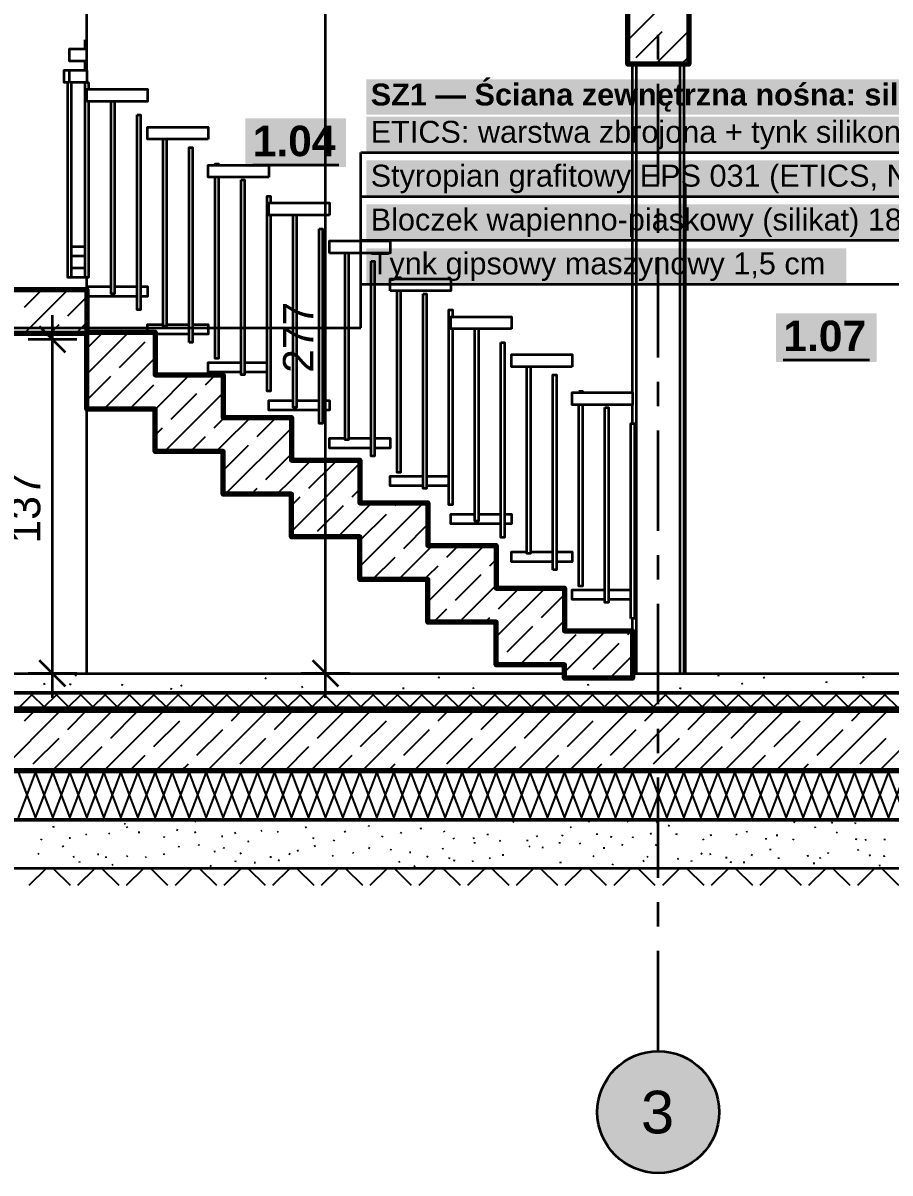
# Model space of a CAD drawing. Header units: metres. Extents: x -12.4 to 6.7, y -2 to 11.9.
# Drawn here: x -7.732 to -4.174, y -2.05 to 2.669 of the extents above; entities that cross this region are included whole.
import ezdxf

# ---------------------------------------------------------------- set-up
doc = ezdxf.new("R2010")
doc.units = ezdxf.units.M
doc.linetypes.add('PUNKTOWA', pattern=[10.5, 8.4, -1.05, 0, -1.05])
for name, color, linetype, lineweight in [('A-FUNDAMENTY', 7, 'Continuous', 50), ('A-IZOL-WODNA', 5, 'Continuous', 100), ('A-KRESKOWANIE', 8, 'Continuous', 18), ('A-MASKA', 7, 'Continuous', 18), ('A-OPISY', 2, 'Continuous', 25), ('A-OSIE', 1, 'PUNKTOWA', 25), ('A-POMIESZCZENIA', 2, 'Continuous', 25), ('A-SCIANY-IZOL', 4, 'Continuous', 35), ('A-SCIANY-KONSTR', 7, 'Continuous', 50), ('A-WARSTWY', 8, 'Continuous', 25), ('A-WIDOK', 7, 'Continuous', 25), ('A-WYMIARY', 1, 'Continuous', 25)]:
    doc.layers.add(name, color=color, linetype=linetype, lineweight=lineweight)
doc.styles.add('PL_ARIAL', font='arial.ttf')
doc.styles.add('PL_ARIAL_B', font='arialbd.ttf')

msp = doc.modelspace()

# ---------------------------------------------------------------- hatches: boundary and pattern name
at = {"layer": 'A-MASKA', "true_color": 0xffffff}
for points in [[(-6.3225, 2.2932), (-1.5154, 2.2932), (-1.5154, 2.438), (-6.3225, 2.438)], [(-6.3225, 2.1402), (-0.9696, 2.1402), (-0.9696, 2.285), (-6.3225, 2.285)], [(-6.3225, 1.9602), (-2.6744, 1.9602), (-2.6744, 2.105), (-6.3225, 2.105)], [(-6.3225, 1.7802), (-1.2272, 1.7802), (-1.2272, 1.925), (-6.3225, 1.925)], [(-6.3225, 1.6002), (-4.3537, 1.6002), (-4.3537, 1.745), (-6.3225, 1.745)]]:
    msp.add_hatch(color=7, dxfattribs=at).paths.add_polyline_path(points)
at = {"layer": 'A-OSIE', "true_color": 0xffffff}
msp.add_hatch(color=7, dxfattribs=at).paths.add_polyline_path([(-4.875, -1.8), (-4.8771, -1.7674), (-4.8835, -1.7353), (-4.894, -1.7043), (-4.9085, -1.675), (-4.9267, -1.6478), (-4.9482, -1.6232), (-4.9728, -1.6017), (-5, -1.5835), (-5.0293, -1.569), (-5.0603, -1.5585), (-5.0924, -1.5521), (-5.125, -1.55), (-5.1576, -1.5521), (-5.1897, -1.5585), (-5.2207, -1.569), (-5.25, -1.5835), (-5.2772, -1.6017), (-5.3018, -1.6232), (-5.3233, -1.6478), (-5.3415, -1.675), (-5.356, -1.7043), (-5.3665, -1.7353), (-5.3729, -1.7674), (-5.375, -1.8), (-5.3729, -1.8326), (-5.3665, -1.8647), (-5.356, -1.8957), (-5.3415, -1.925), (-5.3233, -1.9522), (-5.3018, -1.9768), (-5.2772, -1.9983), (-5.25, -2.0165), (-5.2207, -2.031), (-5.1897, -2.0415), (-5.1576, -2.0479), (-5.125, -2.05), (-5.0924, -2.0479), (-5.0603, -2.0415), (-5.0293, -2.031), (-5, -2.0165), (-4.9728, -1.9983), (-4.9482, -1.9768), (-4.9267, -1.9522), (-4.9085, -1.925), (-4.894, -1.8957), (-4.8835, -1.8647), (-4.8771, -1.8326)])
at = {"layer": 'A-POMIESZCZENIA', "true_color": 0xffffff}
for points in [[(-6.8193, 2.0775), (-6.4057, 2.0775), (-6.4057, 2.2775), (-6.8193, 2.2775)], [(-4.6418, 1.2775), (-4.2282, 1.2775), (-4.2282, 1.4775), (-4.6418, 1.4775)]]:
    msp.add_hatch(color=7, dxfattribs=at).paths.add_polyline_path(points)

# ---------------------------------------------------------------- linework, layer by layer
at = {"layer": 'A-FUNDAMENTY', "lineweight": 70, "ltscale": 0.05}
for points in [[(-8.85, -0.15), (0.1, -0.15), (0.1, -0.15), (0.1, -0.15), (0.1, -0.4), (0.1, -0.4), (0.1, -0.4), (0.1, -0.4), (0.1, -0.4), (0.1, -0.4), (0.1, -0.4), (0.1, -0.4), (0.1, -0.4), (0.1, -0.4), (0.1, -0.4), (0.1, -0.4), (0.1, -0.4), (0.1, -0.4), (0.1, -0.4), (0.1, -0.4), (0.1, -0.4), (0.5, -0.4)], [(0.5, -0.85), (-0.5, -0.85), (-0.5, -0.85), (-0.5, -0.85), (-0.5, -0.4), (-0.5, -0.4), (-0.5, -0.4), (-0.5, -0.4), (-0.5, -0.4), (-0.5, -0.4), (-0.5, -0.4), (-0.5, -0.4), (-0.5, -0.4), (-0.5, -0.4), (-0.5, -0.4), (-0.5, -0.4), (-0.5, -0.4), (-0.5, -0.4), (-0.5, -0.4), (-0.5, -0.4), (-0.5, -0.4), (-8.45, -0.4)]]:
    msp.add_lwpolyline(points, dxfattribs=at)
at = {"layer": 'A-IZOL-WODNA', "lineweight": 140, "ltscale": 0.05}
msp.add_lwpolyline([(-8.645, -0.1475), (-0.105, -0.1475)], dxfattribs=at)
at = {"layer": 'A-KRESKOWANIE', "lineweight": 25, "ltscale": 0.05}
for points in [[(-5.25, 2.5989), (-5.0689, 2.78)], [(-5.2149, 2.5279), (-5.1088, 2.634)], [(-5.1368, 2.5), (-5, 2.6368)], [(-5.0307, 2.5), (-5, 2.5307)], [(-7.7267, 1.395), (-7.5467, 1.575)], [(-7.7251, 1.5026), (-7.6527, 1.575)], [(-7.5484, 1.4672), (-7.47, 1.5456)], [(-7.6206, 1.395), (-7.5837, 1.4319)], [(-7.5145, 1.395), (-7.47, 1.4395)], [(-7.47, 1.2274), (-7.2974, 1.4)], [(-7.47, 1.3335), (-7.4069, 1.3965)], [(-7.1948, 1.3965), (-7.1913, 1.4)], [(-7.3362, 1.2551), (-7.2302, 1.3612)], [(-7.4003, 1.085), (-7.19, 1.2953)], [(-7.47, 1.1213), (-7.3716, 1.2198)], [(-7.2942, 1.085), (-7.1948, 1.1844)], [(-7.19, 1.0831), (-7.0481, 1.225)], [(-7.1595, 1.2198), (-7.1542, 1.225)], [(-6.9827, 1.1844), (-6.9421, 1.225)], [(-7.151, 0.91), (-6.91, 1.151)], [(-7.1241, 1.043), (-7.018, 1.149)], [(-6.9473, 1.0076), (-6.91, 1.045)], [(-6.91, 0.9389), (-6.7989, 1.05)], [(-6.91, 1.045), (-6.905, 1.05)], [(-6.7705, 0.9723), (-6.6928, 1.05)], [(-7.19, 0.9771), (-7.1595, 1.0076)], [(-6.9018, 0.735), (-6.63, 1.0068)], [(-7.045, 0.91), (-6.9827, 0.9723)], [(-6.9389, 0.91), (-6.91, 0.9389)], [(-6.91, 0.8328), (-6.8059, 0.9369)], [(-6.7352, 0.7955), (-6.63, 0.9007)], [(-6.63, 0.7946), (-6.5496, 0.875)], [(-6.63, 0.5825), (-6.35, 0.8625)], [(-6.5584, 0.7601), (-6.4523, 0.8662)], [(-6.7957, 0.735), (-6.7705, 0.7601)], [(-6.6896, 0.735), (-6.63, 0.7946)], [(-6.3816, 0.7248), (-6.35, 0.7564)], [(-6.63, 0.6886), (-6.5938, 0.7248)], [(-6.5231, 0.5834), (-6.417, 0.6894)], [(-6.35, 0.4382), (-6.0882, 0.7)], [(-6.35, 0.6504), (-6.3004, 0.7)], [(-6.2049, 0.6894), (-6.1943, 0.7)], [(-6.4404, 0.56), (-6.35, 0.6504)], [(-6.3463, 0.548), (-6.2402, 0.6541)], [(-6.1695, 0.5127), (-6.07, 0.6122)], [(-6.07, 0.294), (-5.839, 0.525)], [(-6.07, 0.5061), (-6.0511, 0.525)], [(-5.9927, 0.4773), (-5.945, 0.525)], [(-6.2972, 0.385), (-6.2049, 0.4773)], [(-6.1911, 0.385), (-6.07, 0.5061)], [(-6.07, 0.4), (-6.0281, 0.4419)], [(-5.816, 0.4419), (-5.79, 0.4679)], [(-6.085, 0.385), (-6.07, 0.4)], [(-5.9574, 0.3005), (-5.8513, 0.4066)], [(-5.9418, 0.21), (-5.79, 0.3618)], [(-5.79, 0.1497), (-5.5897, 0.35)], [(-5.7806, 0.2652), (-5.6958, 0.35)], [(-5.6038, 0.2298), (-5.51, 0.3236)], [(-6.0479, 0.21), (-5.9927, 0.2652)], [(-5.8358, 0.21), (-5.816, 0.2298)], [(-5.7452, 0.0884), (-5.6392, 0.1945)], [(-5.6926, 0.035), (-5.51, 0.2176)], [(-5.51, 0.0054), (-5.3404, 0.175)], [(-5.51, 0.1115), (-5.4624, 0.1591)], [(-5.2503, 0.1591), (-5.2344, 0.175)], [(-5.5685, 0.053), (-5.51, 0.1115)], [(-5.3917, 0.0177), (-5.2856, 0.1237)], [(-5.79, 0.0436), (-5.7806, 0.053)], [(-5.3233, -0.02), (-5.23, 0.0733)], [(-7.6478, -0.0441), (-7.6414, -0.0412)], [(-7.5379, -0.0477), (-7.5356, -0.041)], [(-7.513, -0.0112), (-7.5179, -0.0062)], [(-7.3248, -0.0492), (-7.3239, -0.0422)], [(-6.7376, -0.0221), (-6.7335, -0.0164)], [(-6.0214, -0.0184), (-6.028, -0.0161)], [(-5.4294, -0.02), (-5.427, -0.0177)], [(-5.4116, -0.0504), (-5.4126, -0.0435)], [(-4.8807, -0.008), (-4.8737, -0.0077)], [(-4.7835, -0.0432), (-4.7773, -0.0399)], [(-4.6893, -0.0209), (-4.6932, -0.0151)], [(-4.4304, -0.0375), (-4.4373, -0.0361)], [(-4.2871, -0.0166), (-4.2805, -0.0143)], [(-7.745, -0.1375), (-7.695, -0.0875), (-7.645, -0.1375), (-7.595, -0.0875), (-7.545, -0.1375), (-7.495, -0.0875), (-7.445, -0.1375), (-7.395, -0.0875), (-7.345, -0.1375), (-7.295, -0.0875), (-7.245, -0.1375), (-7.195, -0.0875), (-7.145, -0.1375), (-7.095, -0.0875), (-7.045, -0.1375), (-6.995, -0.0875), (-6.945, -0.1375), (-6.895, -0.0875), (-6.845, -0.1375), (-6.795, -0.0875), (-6.745, -0.1375), (-6.695, -0.0875), (-6.645, -0.1375), (-6.595, -0.0875), (-6.545, -0.1375), (-6.495, -0.0875), (-6.445, -0.1375), (-6.395, -0.0875), (-6.345, -0.1375), (-6.295, -0.0875), (-6.245, -0.1375), (-6.195, -0.0875), (-6.145, -0.1375), (-6.095, -0.0875), (-6.045, -0.1375), (-5.995, -0.0875), (-5.945, -0.1375), (-5.895, -0.0875), (-5.845, -0.1375), (-5.795, -0.0875), (-5.745, -0.1375), (-5.695, -0.0875), (-5.645, -0.1375), (-5.595, -0.0875), (-5.545, -0.1375), (-5.495, -0.0875), (-5.445, -0.1375), (-5.395, -0.0875), (-5.345, -0.1375), (-5.295, -0.0875), (-5.245, -0.1375), (-5.195, -0.0875), (-5.145, -0.1375), (-5.095, -0.0875), (-5.045, -0.1375), (-4.995, -0.0875), (-4.945, -0.1375), (-4.895, -0.0875), (-4.845, -0.1375), (-4.795, -0.0875), (-4.745, -0.1375), (-4.695, -0.0875), (-4.645, -0.1375), (-4.595, -0.0875), (-4.545, -0.1375), (-4.495, -0.0875), (-4.445, -0.1375), (-4.395, -0.0875), (-4.345, -0.1375), (-4.295, -0.0875), (-4.245, -0.1375), (-4.195, -0.0875), (-4.145, -0.1375)], [(-7.1197, -0.0643), (-7.1265, -0.0629)], [(-7.0803, -0.0537), (-7.0837, -0.0476)], [(-6.5891, -0.0569), (-6.5829, -0.0536)], [(-6.1676, -0.0623), (-6.1746, -0.0616)], [(-5.8818, -0.0639), (-5.8847, -0.0576)], [(-5.0308, -0.0628), (-5.0375, -0.0607)], [(-7.8246, -0.4), (-7.5746, -0.15)], [(-7.7251, -0.1945), (-7.6807, -0.15)], [(-7.6125, -0.4), (-7.3625, -0.15)], [(-7.5484, -0.2298), (-7.4686, -0.15)], [(-7.4004, -0.4), (-7.1504, -0.15)], [(-7.3716, -0.2652), (-7.2655, -0.1591)], [(-7.1882, -0.4), (-6.9382, -0.15)], [(-7.0534, -0.1591), (-7.0443, -0.15)], [(-6.9761, -0.4), (-6.7261, -0.15)], [(-6.8766, -0.1945), (-6.8322, -0.15)], [(-6.764, -0.4), (-6.514, -0.15)], [(-6.6998, -0.2298), (-6.62, -0.15)], [(-6.5518, -0.4), (-6.3018, -0.15)], [(-6.5231, -0.2652), (-6.417, -0.1591)], [(-6.3397, -0.4), (-6.0897, -0.15)], [(-6.2049, -0.1591), (-6.1958, -0.15)], [(-6.1276, -0.4), (-5.8776, -0.15)], [(-6.0281, -0.1945), (-5.9836, -0.15)], [(-5.9154, -0.4), (-5.6654, -0.15)], [(-5.8513, -0.2298), (-5.7715, -0.15)], [(-5.7033, -0.4), (-5.4533, -0.15)], [(-5.6745, -0.2652), (-5.5685, -0.1591)], [(-5.4912, -0.4), (-5.2412, -0.15)], [(-5.3563, -0.1591), (-5.3472, -0.15)], [(-5.279, -0.4), (-5.029, -0.15)], [(-5.1796, -0.1945), (-5.1351, -0.15)], [(-5.0669, -0.4), (-4.8169, -0.15)], [(-5.0028, -0.2298), (-4.923, -0.15)], [(-4.8548, -0.4), (-4.6048, -0.15)], [(-4.826, -0.2652), (-4.7199, -0.1591)], [(-4.6426, -0.4), (-4.3926, -0.15)], [(-4.5078, -0.1591), (-4.4987, -0.15)], [(-4.4305, -0.4), (-4.1805, -0.15)], [(-4.331, -0.1945), (-4.2866, -0.15)], [(-4.2184, -0.4), (-3.9684, -0.15)], [(-7.1948, -0.3005), (-7.0887, -0.1945)], [(-7.018, -0.3359), (-6.912, -0.2298)], [(-6.3463, -0.3005), (-6.2402, -0.1945)], [(-6.1695, -0.3359), (-6.0634, -0.2298)], [(-5.4978, -0.3005), (-5.3917, -0.1945)], [(-5.321, -0.3359), (-5.2149, -0.2298)], [(-4.6492, -0.3005), (-4.5432, -0.1945)], [(-4.4725, -0.3359), (-4.3664, -0.2298)], [(-7.6898, -0.3712), (-7.5837, -0.2652)], [(-6.8413, -0.3712), (-6.7352, -0.2652)], [(-5.9927, -0.3712), (-5.8867, -0.2652)], [(-5.1442, -0.3712), (-5.0381, -0.2652)], [(-4.2957, -0.3712), (-4.1896, -0.2652)], [(-7.5064, -0.4), (-7.4069, -0.3005)], [(-6.6579, -0.4), (-6.5584, -0.3005)], [(-5.8094, -0.4), (-5.7099, -0.3005)], [(-4.9608, -0.4), (-4.8614, -0.3005)], [(-7.2943, -0.4), (-7.2302, -0.3359)], [(-7.0822, -0.4), (-7.0534, -0.3712)], [(-6.4458, -0.4), (-6.3816, -0.3359)], [(-6.2336, -0.4), (-6.2049, -0.3712)], [(-5.5972, -0.4), (-5.5331, -0.3359)], [(-5.3851, -0.4), (-5.3563, -0.3712)], [(-4.7487, -0.4), (-4.6846, -0.3359)], [(-4.5366, -0.4), (-4.5078, -0.3712)], [(-7.75, -0.5927), (-7.68, -0.4075), (-7.61, -0.5927), (-7.54, -0.4075), (-7.47, -0.5927), (-7.4, -0.4075), (-7.33, -0.5927), (-7.26, -0.4075), (-7.19, -0.5927), (-7.12, -0.4075), (-7.05, -0.5927), (-6.98, -0.4075), (-6.91, -0.5927), (-6.84, -0.4075), (-6.77, -0.5927), (-6.7, -0.4075), (-6.63, -0.5927), (-6.56, -0.4075), (-6.49, -0.5927), (-6.42, -0.4075), (-6.35, -0.5927), (-6.28, -0.4075), (-6.21, -0.5927), (-6.14, -0.4075), (-6.07, -0.5927), (-6, -0.4075), (-5.93, -0.5927), (-5.86, -0.4075), (-5.79, -0.5927), (-5.72, -0.4075), (-5.65, -0.5927), (-5.58, -0.4075), (-5.51, -0.5927), (-5.44, -0.4075), (-5.37, -0.5927), (-5.3, -0.4075), (-5.23, -0.5927), (-5.16, -0.4075), (-5.09, -0.5927), (-5.02, -0.4075), (-4.95, -0.5927), (-4.88, -0.4075), (-4.81, -0.5927), (-4.74, -0.4075), (-4.67, -0.5927), (-4.6, -0.4075), (-4.53, -0.5927), (-4.46, -0.4075), (-4.39, -0.5927), (-4.32, -0.4075), (-4.25, -0.5927), (-4.18, -0.4075), (-4.11, -0.5927)], [(-7.75, -0.4075), (-7.68, -0.5927), (-7.61, -0.4075), (-7.54, -0.5927), (-7.47, -0.4075), (-7.4, -0.5927), (-7.33, -0.4075), (-7.26, -0.5927), (-7.19, -0.4075), (-7.12, -0.5927), (-7.05, -0.4075), (-6.98, -0.5927), (-6.91, -0.4075), (-6.84, -0.5927), (-6.77, -0.4075), (-6.7, -0.5927), (-6.63, -0.4075), (-6.56, -0.5927), (-6.49, -0.4075), (-6.42, -0.5927), (-6.35, -0.4075), (-6.28, -0.5927), (-6.21, -0.4075), (-6.14, -0.5927), (-6.07, -0.4075), (-6, -0.5927), (-5.93, -0.4075), (-5.86, -0.5927), (-5.79, -0.4075), (-5.72, -0.5927), (-5.65, -0.4075), (-5.58, -0.5927), (-5.51, -0.4075), (-5.44, -0.5927), (-5.37, -0.4075), (-5.3, -0.5927), (-5.23, -0.4075), (-5.16, -0.5927), (-5.09, -0.4075), (-5.02, -0.5927), (-4.95, -0.4075), (-4.88, -0.5927), (-4.81, -0.4075), (-4.74, -0.5927), (-4.67, -0.4075), (-4.6, -0.5927), (-4.53, -0.4075), (-4.46, -0.5927), (-4.39, -0.4075), (-4.32, -0.5927), (-4.25, -0.4075), (-4.18, -0.5927), (-4.11, -0.4075)], [(-7.0211, -0.6095), (-7.0258, -0.6058)], [(-5.7162, -0.6108), (-5.7212, -0.6075)], [(-5.5075, -0.6082), (-5.5113, -0.6036)], [(-5.4064, -0.6082), (-5.4124, -0.6076)], [(-5.253, -0.6095), (-5.2483, -0.6057)], [(-5.1287, -0.6138), (-5.1315, -0.6085)], [(-4.5683, -0.6113), (-4.5651, -0.6063)], [(-4.4086, -0.6142), (-4.4137, -0.611)], [(-4.3172, -0.6173), (-4.3144, -0.612)], [(-7.6059, -0.6331), (-7.6061, -0.6271)], [(-7.4696, -0.663), (-7.4747, -0.6599)], [(-7.3801, -0.6581), (-7.3761, -0.6537)], [(-7.3152, -0.6189), (-7.3108, -0.6148)], [(-7.3037, -0.6336), (-7.3052, -0.6278)], [(-7.2529, -0.6533), (-7.2589, -0.6524)], [(-7.0967, -0.6439), (-7.1025, -0.6422)], [(-7.0286, -0.6522), (-7.0232, -0.6497)], [(-6.8636, -0.6549), (-6.858, -0.6528)], [(-6.7551, -0.6479), (-6.75, -0.6447)], [(-6.6879, -0.6513), (-6.6832, -0.6476)], [(-6.5739, -0.6322), (-6.5686, -0.6294)], [(-6.412, -0.6509), (-6.4073, -0.6471)], [(-6.3124, -0.6279), (-6.3111, -0.622)], [(-6.1812, -0.6563), (-6.1786, -0.6509)], [(-6.0982, -0.6398), (-6.0993, -0.6339)], [(-6.0018, -0.6518), (-6.005, -0.6467)], [(-5.8249, -0.6639), (-5.8244, -0.6579)], [(-5.4804, -0.6339), (-5.4844, -0.6294)], [(-5.3752, -0.6625), (-5.3761, -0.6565)], [(-5.1583, -0.6578), (-5.1525, -0.6561)], [(-5.0786, -0.6274), (-5.0839, -0.6246)], [(-5.0466, -0.6609), (-5.0524, -0.6596)], [(-4.8019, -0.6641), (-4.8056, -0.6594)], [(-4.7597, -0.6532), (-4.7608, -0.6473)], [(-4.4799, -0.6356), (-4.481, -0.6297)], [(-4.3935, -0.6547), (-4.3894, -0.6503)], [(-7.6568, -0.6849), (-7.6544, -0.6794)], [(-7.5424, -0.6753), (-7.5365, -0.6741)], [(-7.1528, -0.6736), (-7.1506, -0.668)], [(-7.0927, -0.7136), (-7.0913, -0.7078)], [(-7.0106, -0.7067), (-7.0085, -0.701)], [(-6.9174, -0.668), (-6.9114, -0.668)], [(-6.8093, -0.6896), (-6.8034, -0.6886)], [(-6.5414, -0.6786), (-6.5379, -0.6737)], [(-6.5365, -0.7092), (-6.5312, -0.7066)], [(-6.4559, -0.6881), (-6.4532, -0.6828)], [(-6.2579, -0.6713), (-6.2556, -0.6658)], [(-5.9625, -0.6805), (-5.9651, -0.6751)], [(-5.885, -0.6763), (-5.8793, -0.6745)], [(-5.8783, -0.6978), (-5.8783, -0.6918)], [(-5.7707, -0.6886), (-5.7765, -0.687)], [(-5.6614, -0.6883), (-5.6617, -0.6823)], [(-5.621, -0.6707), (-5.6234, -0.6652)], [(-5.5288, -0.6979), (-5.5284, -0.692)], [(-5.5193, -0.6674), (-5.517, -0.6618)], [(-5.4443, -0.701), (-5.4461, -0.6953)], [(-5.3175, -0.673), (-5.3167, -0.667)], [(-5.2689, -0.7045), (-5.2749, -0.704)], [(-5.2292, -0.6753), (-5.2273, -0.6696)], [(-5.1361, -0.7056), (-5.1325, -0.7008)], [(-4.9384, -0.6844), (-4.9401, -0.6786)], [(-4.9115, -0.6634), (-4.9057, -0.6622)], [(-4.6826, -0.6814), (-4.6825, -0.6754)], [(-4.637, -0.6676), (-4.6367, -0.6616)], [(-4.5709, -0.6837), (-4.5688, -0.6781)], [(-4.3133, -0.6823), (-4.3115, -0.6765)], [(-4.2764, -0.6824), (-4.2704, -0.6819)], [(-4.1948, -0.6845), (-4.1947, -0.6785)], [(-7.6651, -0.7434), (-7.6696, -0.7395)], [(-7.5654, -0.7123), (-7.5695, -0.7079)], [(-7.5265, -0.7529), (-7.5206, -0.7517)], [(-7.4204, -0.7436), (-7.4264, -0.7429)], [(-7.3907, -0.7573), (-7.3909, -0.7513)], [(-7.3063, -0.7516), (-7.3028, -0.7467)], [(-7.2296, -0.7552), (-7.2246, -0.752)], [(-7.1496, -0.7437), (-7.1552, -0.7414)], [(-6.947, -0.7311), (-6.9413, -0.7294)], [(-6.9084, -0.7179), (-6.9058, -0.7125)], [(-6.837, -0.7414), (-6.8402, -0.7363)], [(-6.7127, -0.7546), (-6.7187, -0.7537)], [(-6.6354, -0.7433), (-6.6407, -0.7404)], [(-6.6062, -0.7283), (-6.6014, -0.7247)], [(-6.4583, -0.7518), (-6.4624, -0.7474)], [(-6.3752, -0.7389), (-6.379, -0.7342)], [(-6.308, -0.7189), (-6.3134, -0.7163)], [(-6.2223, -0.7254), (-6.2213, -0.7195)], [(-6.1403, -0.7352), (-6.1463, -0.735)], [(-6.074, -0.7538), (-6.071, -0.7486)], [(-6.0082, -0.7224), (-6.0094, -0.7165)], [(-5.7589, -0.7454), (-5.7649, -0.7451)], [(-5.6553, -0.7122), (-5.6504, -0.7088)], [(-5.5956, -0.7151), (-5.6014, -0.7137)], [(-5.3881, -0.7526), (-5.3927, -0.7488)], [(-5.3466, -0.7196), (-5.3463, -0.7136)], [(-5.1709, -0.7533), (-5.1662, -0.7495)], [(-4.9444, -0.741), (-4.95, -0.739)], [(-4.9134, -0.742), (-4.9078, -0.7397)], [(-4.7379, -0.7466), (-4.7435, -0.7445)], [(-4.6643, -0.7253), (-4.664, -0.7193)], [(-4.5135, -0.7479), (-4.5076, -0.7474)], [(-4.4279, -0.7389), (-4.4259, -0.7333)], [(-4.3032, -0.7281), (-4.3045, -0.7222)], [(-4.2592, -0.7465), (-4.2534, -0.745)], [(-4.1968, -0.7535), (-4.1984, -0.7477)], [(-7.6371, -0.8002), (-7.7079, -0.8709)], [(-7.5371, -0.8709), (-7.6079, -0.8002)], [(-7.4371, -0.8002), (-7.5079, -0.8709)], [(-7.4995, -0.7756), (-7.4981, -0.7698)], [(-7.3371, -0.8709), (-7.4079, -0.8002)], [(-7.3613, -0.788), (-7.3658, -0.784)], [(-7.2371, -0.8002), (-7.3079, -0.8709)], [(-7.1371, -0.8709), (-7.2079, -0.8002)], [(-7.0371, -0.8002), (-7.1079, -0.8709)], [(-6.9371, -0.8709), (-7.0079, -0.8002)], [(-6.9634, -0.7924), (-6.9602, -0.7874)], [(-6.8371, -0.8002), (-6.9079, -0.8709)], [(-6.8601, -0.773), (-6.858, -0.7673)], [(-6.7371, -0.8709), (-6.8079, -0.8002)], [(-6.7839, -0.7765), (-6.778, -0.7756)], [(-6.6371, -0.8002), (-6.7079, -0.8709)], [(-6.6797, -0.7693), (-6.6847, -0.766)], [(-6.5371, -0.8709), (-6.6079, -0.8002)], [(-6.4371, -0.8002), (-6.5079, -0.8709)], [(-6.3371, -0.8709), (-6.4079, -0.8002)], [(-6.2371, -0.8002), (-6.3079, -0.8709)], [(-6.1371, -0.8709), (-6.2079, -0.8002)], [(-6.19, -0.7737), (-6.1844, -0.7716)], [(-6.128, -0.7924), (-6.1229, -0.7892)], [(-6.0371, -0.8002), (-6.1079, -0.8709)], [(-5.9371, -0.8709), (-6.0079, -0.8002)], [(-5.9836, -0.7611), (-5.9804, -0.756)], [(-5.9588, -0.7694), (-5.9647, -0.7683)], [(-5.8371, -0.8002), (-5.9079, -0.8709)], [(-5.889, -0.7707), (-5.8832, -0.769)], [(-5.813, -0.7605), (-5.818, -0.7572)], [(-5.7371, -0.8709), (-5.8079, -0.8002)], [(-5.6371, -0.8002), (-5.7079, -0.8709)], [(-5.5371, -0.8709), (-5.6079, -0.8002)], [(-5.5223, -0.7767), (-5.5283, -0.7765)], [(-5.4371, -0.8002), (-5.5079, -0.8709)], [(-5.3371, -0.8709), (-5.4079, -0.8002)], [(-5.3123, -0.7864), (-5.3102, -0.7808)], [(-5.2371, -0.8002), (-5.3079, -0.8709)], [(-5.1371, -0.8709), (-5.2079, -0.8002)], [(-5.1876, -0.7709), (-5.1822, -0.7683)], [(-5.0371, -0.8002), (-5.1079, -0.8709)], [(-5.0465, -0.7606), (-5.0405, -0.7598)], [(-4.9371, -0.8709), (-5.0079, -0.8002)], [(-4.9884, -0.7716), (-4.9876, -0.7657)], [(-4.8371, -0.8002), (-4.9079, -0.8709)], [(-4.8484, -0.756), (-4.8424, -0.7557)], [(-4.8236, -0.7754), (-4.8295, -0.7745)], [(-4.7371, -0.8709), (-4.8079, -0.8002)], [(-4.7728, -0.7784), (-4.7725, -0.7724)], [(-4.6371, -0.8002), (-4.7079, -0.8709)], [(-4.6302, -0.7611), (-4.6307, -0.7551)], [(-4.5371, -0.8709), (-4.6079, -0.8002)], [(-4.4371, -0.8002), (-4.5079, -0.8709)], [(-4.4888, -0.7789), (-4.4828, -0.7788)], [(-4.4594, -0.7612), (-4.4603, -0.7552)], [(-4.3371, -0.8709), (-4.4079, -0.8002)], [(-4.2371, -0.8002), (-4.3079, -0.8709)], [(-4.2187, -0.7885), (-4.2128, -0.787)], [(-4.1371, -0.8709), (-4.2079, -0.8002)]]:
    msp.add_lwpolyline(points, dxfattribs=at)
at = {"layer": 'A-OPISY', "lineweight": 35, "ltscale": 0.05}
for points in [[(-6.345, 1.4175), (-6.345, 2.1375)], [(-6.345, 2.1375), (-0.9271, 2.1375)], [(-6.345, 1.9575), (-0.9271, 1.9575)], [(-6.345, 1.7775), (-0.9271, 1.7775)], [(-6.345, 1.5975), (-0.9271, 1.5975)], [(-9.045, 1.4175), (-6.345, 1.4175)]]:
    msp.add_lwpolyline(points, dxfattribs=at)
at = {"layer": 'A-OSIE', "linetype": 'PUNKTOWA', "lineweight": 35, "ltscale": 0.049004, "flags": 128}
msp.add_lwpolyline([(-5.125, -1.55), (-5.125, 10.696)], dxfattribs=at)
at = {"layer": 'A-OSIE', "linetype": 'Continuous', "lineweight": 35, "ltscale": 0.05}
msp.add_circle((-5.125, -1.8), 0.25, dxfattribs=at)
at = {"layer": 'A-POMIESZCZENIA', "lineweight": 35, "ltscale": 0.05}
for points in [[(-6.7893, 2.0875), (-6.4357, 2.0875)], [(-4.6118, 1.2875), (-4.2582, 1.2875)]]:
    msp.add_lwpolyline(points, dxfattribs=at)
at = {"layer": 'A-SCIANY-IZOL', "lineweight": 50, "ltscale": 0.05}
for points in [[(-8.645, -0.145), (-8.645, -0.145), (-8.645, -0.08), (-8.645, -0.08), (-8.645, -0.08), (-0.105, -0.08), (-0.105, -0.08), (-0.105, -0.08), (-0.105, -0.145), (-0.105, -0.145), (-0.105, -0.145), (-8.645, -0.145)], [(-8.45, -0.6002), (-8.45, -0.6002), (-8.45, -0.4), (-8.45, -0.4), (-8.45, -0.4), (-0.5, -0.4), (-0.5, -0.4), (-0.5, -0.4), (-0.5, -0.6002), (-0.5, -0.6002), (-0.5, -0.6002), (-8.45, -0.6002)]]:
    msp.add_lwpolyline(points, close=True, dxfattribs=at)
at = {"layer": 'A-SCIANY-KONSTR', "lineweight": 70, "ltscale": 0.05}
for points in [[(-5, 2.78), (-5, 2.5), (-5, 2.5), (-5, 2.5), (-5.25, 2.5), (-5.25, 2.5), (-5.25, 2.5), (-5.25, 3)], [(-8.645, 1.575), (-7.47, 1.575), (-7.47, 1.575), (-7.47, 1.575), (-7.47, 1.4), (-7.47, 1.4), (-7.47, 1.4), (-7.47, 1.4), (-7.47, 1.4), (-7.47, 1.4), (-7.47, 1.4), (-7.47, 1.4), (-7.47, 1.4), (-7.47, 1.4), (-7.47, 1.4), (-7.47, 1.4), (-7.47, 1.4), (-7.47, 1.4), (-7.47, 1.4), (-7.47, 1.4), (-7.47, 1.4), (-7.19, 1.4), (-7.19, 1.4), (-7.19, 1.4), (-7.19, 1.225), (-7.19, 1.225), (-7.19, 1.225), (-7.19, 1.225), (-7.19, 1.225), (-7.19, 1.225), (-7.19, 1.225), (-7.19, 1.225), (-7.19, 1.225), (-7.19, 1.225), (-7.19, 1.225), (-7.19, 1.225), (-7.19, 1.225), (-7.19, 1.225), (-7.19, 1.225), (-7.19, 1.225), (-7.19, 1.225), (-6.91, 1.225), (-6.91, 1.225), (-6.91, 1.225), (-6.91, 1.05), (-6.91, 1.05), (-6.91, 1.05), (-6.91, 1.05), (-6.91, 1.05), (-6.91, 1.05), (-6.91, 1.05), (-6.91, 1.05), (-6.91, 1.05), (-6.91, 1.05), (-6.91, 1.05), (-6.91, 1.05), (-6.91, 1.05), (-6.91, 1.05), (-6.91, 1.05), (-6.91, 1.05), (-6.91, 1.05), (-6.63, 1.05), (-6.63, 1.05), (-6.63, 1.05), (-6.63, 0.875), (-6.63, 0.875), (-6.63, 0.875), (-6.63, 0.875), (-6.63, 0.875), (-6.63, 0.875), (-6.63, 0.875), (-6.63, 0.875), (-6.63, 0.875), (-6.63, 0.875), (-6.63, 0.875), (-6.63, 0.875), (-6.63, 0.875), (-6.63, 0.875), (-6.63, 0.875), (-6.63, 0.875), (-6.63, 0.875), (-6.35, 0.875), (-6.35, 0.875), (-6.35, 0.875), (-6.35, 0.7), (-6.35, 0.7), (-6.35, 0.7), (-6.35, 0.7), (-6.35, 0.7), (-6.35, 0.7), (-6.35, 0.7), (-6.35, 0.7), (-6.35, 0.7), (-6.35, 0.7), (-6.35, 0.7), (-6.35, 0.7), (-6.35, 0.7), (-6.35, 0.7), (-6.35, 0.7), (-6.35, 0.7), (-6.35, 0.7), (-6.07, 0.7), (-6.07, 0.7), (-6.07, 0.7), (-6.07, 0.525), (-6.07, 0.525), (-6.07, 0.525), (-6.07, 0.525), (-6.07, 0.525), (-6.07, 0.525), (-6.07, 0.525), (-6.07, 0.525), (-6.07, 0.525), (-6.07, 0.525), (-6.07, 0.525), (-6.07, 0.525), (-6.07, 0.525), (-6.07, 0.525), (-6.07, 0.525), (-6.07, 0.525), (-6.07, 0.525), (-5.79, 0.525), (-5.79, 0.525), (-5.79, 0.525), (-5.79, 0.35), (-5.79, 0.35), (-5.79, 0.35), (-5.79, 0.35), (-5.79, 0.35), (-5.79, 0.35), (-5.79, 0.35), (-5.79, 0.35), (-5.79, 0.35), (-5.79, 0.35), (-5.79, 0.35), (-5.79, 0.35), (-5.79, 0.35), (-5.79, 0.35), (-5.79, 0.35), (-5.79, 0.35), (-5.79, 0.35), (-5.51, 0.35), (-5.51, 0.35), (-5.51, 0.35), (-5.51, 0.175), (-5.51, 0.175), (-5.51, 0.175), (-5.51, 0.175), (-5.51, 0.175), (-5.51, 0.175), (-5.51, 0.175), (-5.51, 0.175), (-5.51, 0.175), (-5.51, 0.175), (-5.51, 0.175), (-5.51, 0.175), (-5.51, 0.175), (-5.51, 0.175), (-5.51, 0.175), (-5.51, 0.175), (-5.51, 0.175), (-5.23, 0.175), (-5.23, 0.175), (-5.23, 0.175), (-5.23, -0.02), (-5.23, -0.02), (-5.23, -0.02), (-5.51, -0.02), (-5.51, -0.02), (-5.51, -0.02), (-5.51, 0.035), (-5.51, 0.035), (-5.51, 0.035), (-5.51, 0.035), (-5.51, 0.035), (-5.51, 0.035), (-5.51, 0.035), (-5.51, 0.035), (-5.51, 0.035), (-5.51, 0.035), (-5.51, 0.035), (-5.51, 0.035), (-5.51, 0.035), (-5.51, 0.035), (-5.51, 0.035), (-5.51, 0.035), (-5.51, 0.035), (-5.79, 0.035), (-5.79, 0.035), (-5.79, 0.035), (-5.79, 0.21), (-5.79, 0.21), (-5.79, 0.21), (-5.79, 0.21), (-5.79, 0.21), (-5.79, 0.21), (-5.79, 0.21), (-5.79, 0.21), (-5.79, 0.21), (-5.79, 0.21), (-5.79, 0.21), (-5.79, 0.21), (-5.79, 0.21), (-5.79, 0.21), (-5.79, 0.21), (-5.79, 0.21), (-5.79, 0.21), (-6.07, 0.21), (-6.07, 0.21), (-6.07, 0.21), (-6.07, 0.385), (-6.07, 0.385), (-6.07, 0.385), (-6.07, 0.385), (-6.07, 0.385), (-6.07, 0.385), (-6.07, 0.385), (-6.07, 0.385), (-6.07, 0.385), (-6.07, 0.385), (-6.07, 0.385), (-6.07, 0.385), (-6.07, 0.385), (-6.07, 0.385), (-6.07, 0.385), (-6.07, 0.385), (-6.07, 0.385), (-6.35, 0.385), (-6.35, 0.385), (-6.35, 0.385), (-6.35, 0.56), (-6.35, 0.56), (-6.35, 0.56), (-6.35, 0.56), (-6.35, 0.56), (-6.35, 0.56), (-6.35, 0.56), (-6.35, 0.56), (-6.35, 0.56), (-6.35, 0.56), (-6.35, 0.56), (-6.35, 0.56), (-6.35, 0.56), (-6.35, 0.56), (-6.35, 0.56), (-6.35, 0.56), (-6.35, 0.56), (-6.63, 0.56), (-6.63, 0.56), (-6.63, 0.56), (-6.63, 0.735), (-6.63, 0.735), (-6.63, 0.735), (-6.63, 0.735), (-6.63, 0.735), (-6.63, 0.735), (-6.63, 0.735), (-6.63, 0.735), (-6.63, 0.735), (-6.63, 0.735), (-6.63, 0.735), (-6.63, 0.735), (-6.63, 0.735), (-6.63, 0.735), (-6.63, 0.735), (-6.63, 0.735), (-6.63, 0.735), (-6.91, 0.735), (-6.91, 0.735), (-6.91, 0.735), (-6.91, 0.91), (-6.91, 0.91), (-6.91, 0.91), (-6.91, 0.91), (-6.91, 0.91), (-6.91, 0.91), (-6.91, 0.91), (-6.91, 0.91), (-6.91, 0.91), (-6.91, 0.91), (-6.91, 0.91), (-6.91, 0.91), (-6.91, 0.91), (-6.91, 0.91), (-6.91, 0.91), (-6.91, 0.91), (-6.91, 0.91), (-7.19, 0.91), (-7.19, 0.91), (-7.19, 0.91), (-7.19, 1.085), (-7.19, 1.085), (-7.19, 1.085), (-7.19, 1.085), (-7.19, 1.085), (-7.19, 1.085), (-7.19, 1.085), (-7.19, 1.085), (-7.19, 1.085), (-7.19, 1.085), (-7.19, 1.085), (-7.19, 1.085), (-7.19, 1.085), (-7.19, 1.085), (-7.19, 1.085), (-7.19, 1.085), (-7.19, 1.085), (-7.47, 1.085), (-7.47, 1.085), (-7.47, 1.085), (-7.47, 1.395), (-7.47, 1.395), (-7.47, 1.395), (-7.47, 1.395), (-7.47, 1.395), (-7.47, 1.395), (-7.47, 1.395), (-7.47, 1.395), (-7.47, 1.395), (-7.47, 1.395), (-7.47, 1.395), (-7.47, 1.395), (-7.47, 1.395), (-7.47, 1.395), (-7.47, 1.395), (-7.47, 1.395), (-7.47, 1.395), (-8.645, 1.395)]]:
    msp.add_lwpolyline(points, dxfattribs=at)
at = {"layer": 'A-WARSTWY', "lineweight": 35, "ltscale": 0.05}
for points in [[(-8.645, 0), (-5.51, 0), (-5.51, 0), (-5.51, 0), (-5.51, -0.02), (-5.51, -0.02), (-5.51, -0.02), (-5.51, -0.02), (-5.51, -0.02), (-5.51, -0.02), (-5.51, -0.02), (-5.51, -0.02), (-5.51, -0.02), (-5.51, -0.02), (-5.51, -0.02), (-5.51, -0.02), (-5.51, -0.02), (-5.51, -0.02), (-5.51, -0.02), (-5.51, -0.02), (-5.51, -0.02), (-5.23, -0.02), (-5.23, -0.02), (-5.23, -0.02), (-5.23, -0.02), (-5.23, -0.02), (-5.23, -0.02), (-5.23, -0.02), (-5.23, -0.02), (-5.23, -0.02), (-5.23, -0.02), (-5.23, -0.02), (-5.23, -0.02), (-5.23, -0.02), (-5.23, -0.02), (-5.23, -0.02), (-5.23, -0.02), (-5.23, -0.02), (-5.23, 0), (-5.23, 0), (-5.23, 0), (-0.105, 0)], [(-0.105, -0.08), (-8.645, -0.08)], [(-8.45, -0.6002), (-0.5, -0.6002), (-0.5, -0.6002), (-0.5, -0.6002), (-0.5, -0.8002), (-0.5, -0.8002), (-0.5, -0.8002), (-8.645, -0.8002)]]:
    msp.add_lwpolyline(points, dxfattribs=at)
at = {"layer": 'A-WIDOK', "lineweight": 35, "ltscale": 0.05}
for points in [[(-7.47, 2.4754), (-7.47, 3), (-7.47, 4.2346)], [(-7.477, 2.5629), (-7.477, 2.6)], [(-7.4704, 2.5125), (-7.541, 2.5125), (-7.541, 2.5625), (-7.4704, 2.5625)], [(-7.477, 2.4754), (-7.477, 2.5121)], [(-7.5484, 2.425), (-7.5635, 2.425), (-7.5635, 2.475), (-7.5414, 2.475)], [(-7.541, 2.425), (-7.541, 2.475), (-7.47, 2.475), (-7.47, 2.425), (-7.541, 2.425)], [(-5.23, 1.1532), (-5.23, 2.4996)], [(-5.215, 2.4996), (-5.215, 0.0004)], [(-5.035, 0.0004), (-5.035, 2.4996)], [(-5.02, 2.4996), (-5.02, 0.0004)], [(-7.534, 2.4246), (-7.534, 1.625), (-7.548, 1.625), (-7.548, 2.425)], [(-7.463, 2.3468), (-7.463, 1.625), (-7.477, 1.625), (-7.477, 2.4246)], [(-7.4696, 2.425), (-7.463, 2.425), (-7.463, 2.3976)], [(-7.47, 2.3472), (-7.47, 2.3972), (-7.2211, 2.3972), (-7.2211, 2.3472), (-7.47, 2.3472)], [(-7.3563, 2.3468), (-7.3563, 1.5583), (-7.3703, 1.5583), (-7.3703, 2.3468)], [(-7.2637, 2.2917), (-7.2497, 2.2917), (-7.2497, 1.4917), (-7.2637, 1.4917), (-7.2637, 2.2917)], [(-6.9722, 2.1917), (-7.2211, 2.1917), (-7.2211, 2.2417), (-6.9722, 2.2417), (-6.9722, 2.1917)], [(-7.143, 2.1913), (-7.143, 1.425), (-7.157, 1.425), (-7.157, 2.1913)], [(-7.0503, 1.3583), (-7.0503, 2.1583), (-7.0363, 2.1583), (-7.0363, 1.3583), (-7.0503, 1.3583)], [(-6.7233, 2.0361), (-6.9722, 2.0361), (-6.9722, 2.0861), (-6.7233, 2.0861), (-6.7233, 2.0361)], [(-6.9437, 2.0865), (-6.9437, 2.0917), (-6.9297, 2.0917), (-6.9297, 2.0865)], [(-6.9297, 2.0357), (-6.9297, 1.2917), (-6.9437, 1.2917), (-6.9437, 2.0357)], [(-6.837, 2.025), (-6.823, 2.025), (-6.823, 1.225), (-6.837, 1.225), (-6.837, 2.025)], [(-5.0196, 2), (-5.015, 2), (-5.015, 0.0004)], [(-6.7163, 1.8802), (-6.7163, 1.1583), (-6.7303, 1.1583), (-6.7303, 1.9583), (-6.7163, 1.9583), (-6.7163, 1.931)], [(-6.4744, 1.8806), (-6.7233, 1.8806), (-6.7233, 1.9306), (-6.4744, 1.9306), (-6.4744, 1.8806)], [(-6.6097, 1.8802), (-6.6097, 1.0917), (-6.6237, 1.0917), (-6.6237, 1.8802)], [(-6.517, 1.825), (-6.503, 1.825), (-6.503, 1.025), (-6.517, 1.025), (-6.517, 1.825)], [(-7.5336, 1.7525), (-7.4774, 1.7525)], [(-6.4744, 1.725), (-6.4744, 1.775), (-6.2256, 1.775), (-6.2256, 1.725), (-6.4744, 1.725)], [(-7.4774, 1.7125), (-7.5336, 1.7125)], [(-6.3963, 1.7246), (-6.3963, 0.9583), (-6.4103, 0.9583), (-6.4103, 1.7246)], [(-7.5336, 1.665), (-7.4774, 1.665)], [(-6.3037, 1.6917), (-6.2897, 1.6917), (-6.2897, 0.8917), (-6.3037, 0.8917), (-6.3037, 1.6917)], [(-7.4774, 1.625), (-7.5336, 1.625)], [(-7.47, 1.5876), (-7.47, 1.6246)], [(-6.2256, 1.5694), (-6.2256, 1.6194), (-5.9767, 1.6194), (-5.9767, 1.5694), (-6.2256, 1.5694)], [(-6.197, 1.6198), (-6.197, 1.625), (-6.183, 1.625), (-6.183, 1.6198)], [(-7.47, 1.5754), (-7.47, 1.5872), (-7.3707, 1.5872)], [(-7.3559, 1.5872), (-7.2641, 1.5872)], [(-7.2493, 1.5872), (-7.2211, 1.5872), (-7.2211, 1.5472), (-7.2493, 1.5472)], [(-6.183, 1.569), (-6.183, 0.825), (-6.197, 0.825), (-6.197, 1.569)], [(-6.0903, 1.5583), (-6.0763, 1.5583), (-6.0763, 0.7583), (-6.0903, 0.7583), (-6.0903, 1.5583)], [(-7.2641, 1.5472), (-7.4696, 1.5472)], [(-5.9697, 1.4135), (-5.9697, 0.6917), (-5.9837, 0.6917), (-5.9837, 1.4917), (-5.9697, 1.4917), (-5.9697, 1.4643)], [(-5.7278, 1.4139), (-5.9767, 1.4139), (-5.9767, 1.4639), (-5.7278, 1.4639), (-5.7278, 1.4139)], [(-7.2211, 1.4004), (-7.2211, 1.4317), (-7.1574, 1.4317)], [(-7.1426, 1.4317), (-7.0507, 1.4317)], [(-7.0359, 1.4317), (-6.9722, 1.4317), (-6.9722, 1.3917), (-7.0359, 1.3917)], [(-7.0507, 1.3917), (-7.1896, 1.3917)], [(-5.863, 1.4135), (-5.863, 0.625), (-5.877, 0.625), (-5.877, 1.4135)], [(-5.7703, 1.3583), (-5.7563, 1.3583), (-5.7563, 0.5583), (-5.7703, 0.5583), (-5.7703, 1.3583)], [(-6.8374, 1.2361), (-6.9722, 1.2361), (-6.9722, 1.2761), (-6.8374, 1.2761)], [(-6.8226, 1.2761), (-6.7307, 1.2761)], [(-5.4789, 1.2583), (-5.7278, 1.2583), (-5.7278, 1.3083), (-5.4789, 1.3083), (-5.4789, 1.2583)], [(-6.7307, 1.2361), (-6.8226, 1.2361)], [(-5.6497, 1.2579), (-5.6497, 0.4917), (-5.6637, 0.4917), (-5.6637, 1.2579)], [(-5.557, 0.425), (-5.557, 1.225), (-5.543, 1.225), (-5.543, 0.425), (-5.557, 0.425)], [(-5.23, 1.1028), (-5.4789, 1.1028), (-5.4789, 1.1528), (-5.23, 1.1528), (-5.23, 1.1028)], [(-5.4503, 1.1583), (-5.4363, 1.1583), (-5.4363, 1.1532)], [(-6.5174, 1.0806), (-6.7233, 1.0806), (-6.7233, 1.1206), (-6.6241, 1.1206)], [(-6.6093, 1.1206), (-6.5174, 1.1206)], [(-6.5026, 1.1206), (-6.4744, 1.1206), (-6.4744, 1.0806), (-6.5026, 1.0806)], [(-5.4363, 1.1024), (-5.4363, 0.3583), (-5.4503, 0.3583), (-5.4503, 1.1024)], [(-5.3437, 1.0917), (-5.3297, 1.0917), (-5.3297, 0.2917), (-5.3437, 0.2917), (-5.3437, 1.0917)], [(-5.23, 1.0254), (-5.23, 1.1024)], [(-7.47, 0.0004), (-7.47, 1.0846)], [(-5.237, 0.225), (-5.237, 1.025), (-5.223, 1.025), (-5.223, 0.225), (-5.237, 0.225)], [(-6.3041, 0.925), (-6.4744, 0.925), (-6.4744, 0.965), (-6.4107, 0.965)], [(-6.3959, 0.965), (-6.3041, 0.965)], [(-6.2893, 0.965), (-6.2256, 0.965), (-6.2256, 0.925), (-6.2893, 0.925)], [(-6.0907, 0.7694), (-6.2256, 0.7694), (-6.2256, 0.8094), (-6.0907, 0.8094)], [(-6.0759, 0.8094), (-5.9841, 0.8094)], [(-5.9841, 0.7694), (-6.0759, 0.7694)], [(-5.7707, 0.6139), (-5.9767, 0.6139), (-5.9767, 0.6539), (-5.8774, 0.6539)], [(-5.8626, 0.6539), (-5.7707, 0.6539)], [(-5.7559, 0.6539), (-5.7278, 0.6539), (-5.7278, 0.6139), (-5.7559, 0.6139)], [(-5.5574, 0.4583), (-5.7278, 0.4583), (-5.7278, 0.4983), (-5.6641, 0.4983)], [(-5.6493, 0.4983), (-5.5574, 0.4983)], [(-5.5426, 0.4983), (-5.4789, 0.4983), (-5.4789, 0.4583), (-5.5426, 0.4583)], [(-5.3441, 0.3028), (-5.4789, 0.3028), (-5.4789, 0.3428), (-5.3441, 0.3428)], [(-5.3293, 0.3428), (-5.2374, 0.3428)], [(-5.2374, 0.3028), (-5.3293, 0.3028)], [(-5.23, 0.1754), (-5.23, 0.2246)]]:
    msp.add_lwpolyline(points, dxfattribs=at)
at = {"layer": 'A-WYMIARY', "lineweight": 35, "ltscale": 0.05}
for points in [[(-6.49, -0.1), (-6.49, 2.87)], [(-7.611, -0.1), (-7.611, 1.47)], [(-7.558, 1.317), (-7.664, 1.423)], [(-7.511, 1.37), (-7.711, 1.37)], [(-7.558, -0.053), (-7.664, 0.053)], [(-6.437, -0.053), (-6.543, 0.053)], [(-7.511, 0), (-7.711, 0)], [(-6.39, 0), (-6.59, 0)]]:
    msp.add_lwpolyline(points, dxfattribs=at)

# ---------------------------------------------------------------- texts
at = {"layer": 'A-OPISY'}
for s, style, p in [('SZ1 — Ściana zewnętrzna nośna: silikat 18 + ETICS EPS 031 20 cm (U ≈ 0,15)', 'PL_ARIAL_B', (-6.305, 2.3305)), ('ETICS: warstwa zbrojona + tynk silikonowy 1,5 mm (biały / jasnoszary NCS S 1500-N) 1 cm', 'PL_ARIAL', (-6.305, 2.1775)), ('Styropian grafitowy EPS 031 (ETICS, NRO w systemie) 20 cm', 'PL_ARIAL', (-6.305, 1.9975)), ('Bloczek wapienno-piaskowy (silikat) 18 cm, kl. 20, gr. 1, na zaprawie cienkowarstwowej', 'PL_ARIAL', (-6.305, 1.8175)), ('Tynk gipsowy maszynowy 1,5 cm', 'PL_ARIAL', (-6.305, 1.6375))]:
    msp.add_text(s, height=0.09, dxfattribs=dict(at, style=style)).set_placement(p)
at = {"layer": 'A-OSIE', "style": 'PL_ARIAL'}
msp.add_text('3', height=0.175, dxfattribs=at).set_placement((-5.1957, -1.8875))
at = {"layer": 'A-POMIESZCZENIA', "style": 'PL_ARIAL_B'}
for s, p in [('1.04', (-6.7893, 2.1225)), ('1.07', (-4.6118, 1.3225))]:
    msp.add_text(s, height=0.125, dxfattribs=at).set_placement(p)
at = {"layer": 'A-WYMIARY', "style": 'PL_ARIAL'}
for s, p in [('277', (-6.54, 1.2334)), ('137', (-7.661, 0.5334))]:
    msp.add_text(s, height=0.125, rotation=90, dxfattribs=at).set_placement(p)

doc.saveas('drawing.dxf')
